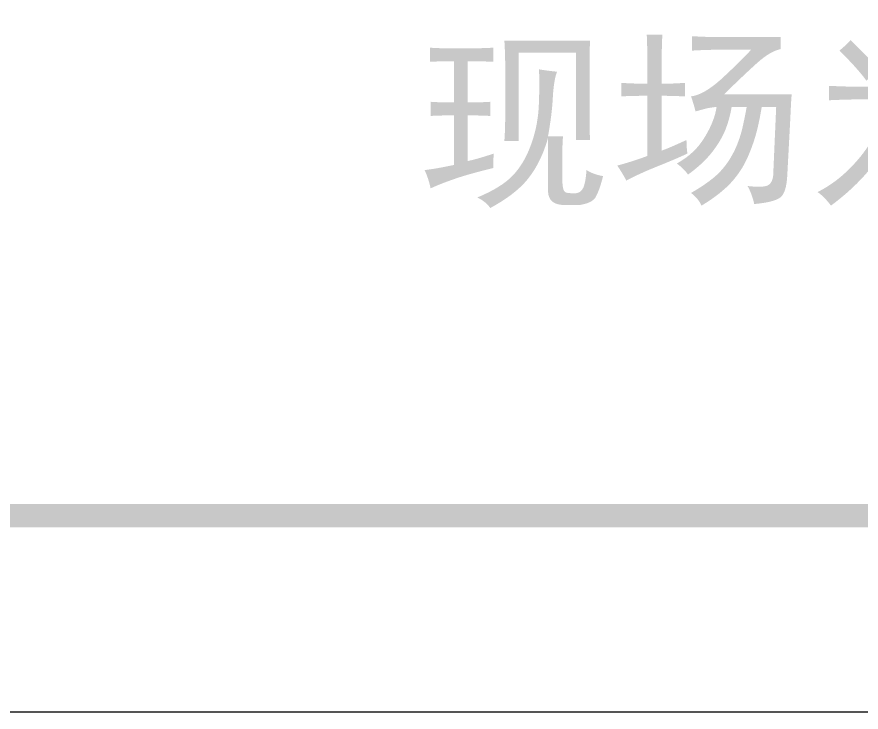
# Model space of a CAD drawing. Header units: inches. Extents: x 11 to 286, y 6 to 196.
# Drawn here: x 254.94 to 270.4, y 5.64 to 18.38 of the extents above; entities that cross this region are included whole.
import ezdxf

# ---------------------------------------------------------------- set-up
doc = ezdxf.new("R2010")
doc.units = ezdxf.units.IN
doc.header["$MEASUREMENT"] = 0
doc.layers.add('PDF_几何图形', color=7, linetype='Continuous')
doc.layers.add('PDF_实体填充', color=7, linetype='Continuous', true_color=0xffffff)

msp = doc.modelspace()

# ---------------------------------------------------------------- hatches: boundary and pattern name
at = {"layer": 'PDF_实体填充', "transparency": 33554559}
h = msp.add_hatch(color=7, dxfattribs=at)
h.paths.add_polyline_path([(254.31, 191.445), (254.734, 191.022), (282.716, 191.445)], flags=0)
h.paths.add_polyline_path([(254.734, 191.022), (282.716, 191.445), (282.335, 191.022)], flags=0)
h.paths.add_polyline_path([(282.716, 191.445), (282.335, 191.022), (282.716, 9.031)], flags=0)
h.paths.add_polyline_path([(282.335, 191.022), (282.716, 9.031), (282.335, 9.454)], flags=0)
h.paths.add_polyline_path([(282.716, 9.031), (282.335, 9.454), (254.31, 9.031)], flags=0)
h.paths.add_polyline_path([(282.335, 9.454), (254.31, 9.031), (254.734, 9.454)], flags=0)
h.paths.add_polyline_path([(254.31, 9.031), (254.734, 9.454), (254.31, 191.445)], flags=0)
h.paths.add_polyline_path([(254.734, 9.454), (254.31, 191.445), (254.734, 191.022), (254.734, 9.454)], flags=0)
h = msp.add_hatch(color=7, dxfattribs=at)
edge = h.paths.add_edge_path(flags=0)
edge.add_spline(control_points=[(271.327, 18.082), (271.288, 17.994), (271.261, 17.872), (271.25, 17.718)], knot_values=[0, 0, 0, 0, 1, 1, 1, 1], degree=3, periodic=0)
edge.add_spline(control_points=[(271.25, 17.718), (271.233, 17.564), (271.211, 17.354), (271.189, 17.101)], knot_values=[0, 0, 0, 0, 1, 1, 1, 1], degree=3, periodic=0)
edge.add_line((271.189, 17.101), (272.606, 17.101))
edge.add_spline(control_points=[(272.606, 17.101), (272.584, 16.946), (272.573, 16.814), (272.567, 16.704)], knot_values=[0, 0, 0, 0, 1, 1, 1, 1], degree=3, periodic=0)
edge.add_line((272.567, 16.704), (272.413, 15.326))
edge.add_spline(control_points=[(272.413, 15.326), (272.385, 15.16), (272.297, 15.05), (272.154, 15.006)], knot_values=[0, 0, 0, 0, 1, 1, 1, 1], degree=3, periodic=0)
edge.add_spline(control_points=[(272.154, 15.006), (272.005, 14.962), (271.823, 14.934), (271.603, 14.923)], knot_values=[0, 0, 0, 0, 1, 1, 1, 1], degree=3, periodic=0)
edge.add_spline(control_points=[(271.603, 14.923), (271.569, 15.056), (271.525, 15.166), (271.465, 15.254)], knot_values=[0, 0, 0, 0, 1, 1, 1, 1], degree=3, periodic=0)
edge.add_spline(control_points=[(271.465, 15.254), (271.74, 15.238), (271.917, 15.243), (271.999, 15.265)], knot_values=[0, 0, 0, 0, 1, 1, 1, 1], degree=3, periodic=0)
edge.add_spline(control_points=[(271.999, 15.265), (272.082, 15.293), (272.132, 15.375), (272.154, 15.519)], knot_values=[0, 0, 0, 0, 1, 1, 1, 1], degree=3, periodic=0)
edge.add_line((272.154, 15.519), (272.292, 16.869))
edge.add_line((272.292, 16.869), (271.162, 16.869))
edge.add_spline(control_points=[(271.162, 16.869), (271.073, 16.445), (270.919, 16.075), (270.699, 15.767)], knot_values=[0, 0, 0, 0, 1, 1, 1, 1], degree=3, periodic=0)
edge.add_spline(control_points=[(270.699, 15.767), (270.473, 15.453), (270.191, 15.177), (269.85, 14.923)], knot_values=[0, 0, 0, 0, 1, 1, 1, 1], degree=3, periodic=0)
edge.add_spline(control_points=[(269.85, 14.923), (269.756, 15.045), (269.673, 15.127), (269.602, 15.171)], knot_values=[0, 0, 0, 0, 1, 1, 1, 1], degree=3, periodic=0)
edge.add_spline(control_points=[(269.602, 15.171), (269.894, 15.315), (270.158, 15.535), (270.395, 15.827)], knot_values=[0, 0, 0, 0, 1, 1, 1, 1], degree=3, periodic=0)
edge.add_spline(control_points=[(270.395, 15.827), (270.627, 16.114), (270.787, 16.461), (270.869, 16.869)], knot_values=[0, 0, 0, 0, 1, 1, 1, 1], degree=3, periodic=0)
edge.add_line((270.869, 16.869), (270.417, 16.869))
edge.add_spline(control_points=[(270.417, 16.869), (270.258, 16.869), (270.054, 16.864), (269.811, 16.853)], knot_values=[0, 0, 0, 0, 1, 1, 1, 1], degree=3, periodic=0)
edge.add_line((269.811, 16.853), (269.811, 17.117))
edge.add_spline(control_points=[(269.811, 17.117), (270.054, 17.106), (270.224, 17.101), (270.318, 17.101)], knot_values=[0, 0, 0, 0, 1, 1, 1, 1], degree=3, periodic=0)
edge.add_line((270.318, 17.101), (270.913, 17.101))
edge.add_spline(control_points=[(270.913, 17.101), (270.947, 17.409), (270.969, 17.757), (270.969, 18.137)], knot_values=[0, 0, 0, 0, 1, 1, 1, 1], degree=3, periodic=0)
edge.add_spline(control_points=[(270.969, 18.137), (271.112, 18.104), (271.233, 18.087), (271.327, 18.082)], knot_values=[0, 0, 0, 0, 1, 1, 1, 1], degree=3, periodic=0)
edge.add_line((271.327, 18.082), (271.327, 18.082))
edge = h.paths.add_edge_path(flags=0)
edge.add_spline(control_points=[(271.31, 16.456), (271.542, 16.307), (271.768, 16.153), (271.999, 15.998)], knot_values=[0, 0, 0, 0, 1, 1, 1, 1], degree=3, periodic=0)
edge.add_spline(control_points=[(271.999, 15.998), (271.944, 15.943), (271.878, 15.849), (271.806, 15.723)], knot_values=[0, 0, 0, 0, 1, 1, 1, 1], degree=3, periodic=0)
edge.add_spline(control_points=[(271.806, 15.723), (271.603, 15.905), (271.393, 16.064), (271.173, 16.208)], knot_values=[0, 0, 0, 0, 1, 1, 1, 1], degree=3, periodic=0)
edge.add_spline(control_points=[(271.173, 16.208), (271.239, 16.307), (271.283, 16.39), (271.31, 16.456)], knot_values=[0, 0, 0, 0, 1, 1, 1, 1], degree=3, periodic=0)
edge.add_line((271.31, 16.456), (271.31, 16.456))
edge = h.paths.add_edge_path(flags=0)
edge.add_spline(control_points=[(270.004, 17.762), (270.081, 17.828), (270.153, 17.889), (270.208, 17.955)], knot_values=[0, 0, 0, 0, 1, 1, 1, 1], degree=3, periodic=0)
edge.add_spline(control_points=[(270.208, 17.955), (270.461, 17.707), (270.638, 17.531), (270.732, 17.42)], knot_values=[0, 0, 0, 0, 1, 1, 1, 1], degree=3, periodic=0)
edge.add_spline(control_points=[(270.732, 17.42), (270.654, 17.354), (270.577, 17.283), (270.5, 17.211)], knot_values=[0, 0, 0, 0, 1, 1, 1, 1], degree=3, periodic=0)
edge.add_spline(control_points=[(270.5, 17.211), (270.395, 17.354), (270.23, 17.542), (270.004, 17.762)], knot_values=[0, 0, 0, 0, 1, 1, 1, 1], degree=3, periodic=0)
edge.add_line((270.004, 17.762), (270.004, 17.762))
h = msp.add_hatch(color=7, dxfattribs=at)
edge = h.paths.add_edge_path(flags=0)
edge.add_spline(control_points=[(264.832, 17.376), (264.794, 17.277), (264.766, 17.117), (264.755, 16.897)], knot_values=[0, 0, 0, 0, 1, 1, 1, 1], degree=3, periodic=0)
edge.add_spline(control_points=[(264.755, 16.897), (264.744, 16.676), (264.711, 16.439), (264.667, 16.191)], knot_values=[0, 0, 0, 0, 1, 1, 1, 1], degree=3, periodic=0)
edge.add_line((264.667, 16.191), (264.943, 16.191))
edge.add_spline(control_points=[(264.943, 16.191), (264.931, 16.097), (264.931, 15.976), (264.931, 15.822)], knot_values=[0, 0, 0, 0, 1, 1, 1, 1], degree=3, periodic=0)
edge.add_line((264.931, 15.822), (264.931, 15.381))
edge.add_spline(control_points=[(264.931, 15.381), (264.931, 15.243), (264.954, 15.171), (265.003, 15.16)], knot_values=[0, 0, 0, 0, 1, 1, 1, 1], degree=3, periodic=0)
edge.add_spline(control_points=[(265.003, 15.16), (265.053, 15.149), (265.108, 15.149), (265.174, 15.149)], knot_values=[0, 0, 0, 0, 1, 1, 1, 1], degree=3, periodic=0)
edge.add_spline(control_points=[(265.174, 15.149), (265.24, 15.155), (265.284, 15.188), (265.312, 15.249)], knot_values=[0, 0, 0, 0, 1, 1, 1, 1], degree=3, periodic=0)
edge.add_spline(control_points=[(265.312, 15.249), (265.339, 15.304), (265.361, 15.414), (265.372, 15.574)], knot_values=[0, 0, 0, 0, 1, 1, 1, 1], degree=3, periodic=0)
edge.add_spline(control_points=[(265.372, 15.574), (265.461, 15.519), (265.565, 15.48), (265.676, 15.464)], knot_values=[0, 0, 0, 0, 1, 1, 1, 1], degree=3, periodic=0)
edge.add_spline(control_points=[(265.676, 15.464), (265.626, 15.265), (265.576, 15.138), (265.532, 15.067)], knot_values=[0, 0, 0, 0, 1, 1, 1, 1], degree=3, periodic=0)
edge.add_spline(control_points=[(265.532, 15.067), (265.488, 15.001), (265.389, 14.956), (265.246, 14.934)], knot_values=[0, 0, 0, 0, 1, 1, 1, 1], degree=3, periodic=0)
edge.add_line((265.246, 14.934), (264.97, 14.934))
edge.add_spline(control_points=[(264.97, 14.934), (264.766, 14.934), (264.667, 15.023), (264.667, 15.199)], knot_values=[0, 0, 0, 0, 1, 1, 1, 1], degree=3, periodic=0)
edge.add_line((264.667, 15.199), (264.667, 16.164))
edge.add_spline(control_points=[(264.667, 16.164), (264.584, 15.866), (264.463, 15.623), (264.309, 15.425)], knot_values=[0, 0, 0, 0, 1, 1, 1, 1], degree=3, periodic=0)
edge.add_spline(control_points=[(264.309, 15.425), (264.154, 15.227), (263.917, 15.045), (263.609, 14.879)], knot_values=[0, 0, 0, 0, 1, 1, 1, 1], degree=3, periodic=0)
edge.add_spline(control_points=[(263.609, 14.879), (263.559, 14.956), (263.482, 15.017), (263.372, 15.072)], knot_values=[0, 0, 0, 0, 1, 1, 1, 1], degree=3, periodic=0)
edge.add_spline(control_points=[(263.372, 15.072), (263.664, 15.193), (263.879, 15.326), (264.016, 15.469)], knot_values=[0, 0, 0, 0, 1, 1, 1, 1], degree=3, periodic=0)
edge.add_spline(control_points=[(264.016, 15.469), (264.154, 15.612), (264.265, 15.794), (264.347, 16.015)], knot_values=[0, 0, 0, 0, 1, 1, 1, 1], degree=3, periodic=0)
edge.add_spline(control_points=[(264.347, 16.015), (264.43, 16.235), (264.479, 16.461), (264.496, 16.704)], knot_values=[0, 0, 0, 0, 1, 1, 1, 1], degree=3, periodic=0)
edge.add_spline(control_points=[(264.496, 16.704), (264.507, 16.941), (264.513, 17.178), (264.502, 17.42)], knot_values=[0, 0, 0, 0, 1, 1, 1, 1], degree=3, periodic=0)
edge.add_spline(control_points=[(264.502, 17.42), (264.623, 17.398), (264.733, 17.387), (264.832, 17.376)], knot_values=[0, 0, 0, 0, 1, 1, 1, 1], degree=3, periodic=0)
edge.add_line((264.832, 17.376), (264.832, 17.376))
edge = h.paths.add_edge_path(flags=0)
edge.add_spline(control_points=[(263.289, 17.806), (263.388, 17.806), (263.515, 17.806), (263.664, 17.817)], knot_values=[0, 0, 0, 0, 1, 1, 1, 1], degree=3, periodic=0)
edge.add_line((263.664, 17.817), (263.664, 17.558))
edge.add_spline(control_points=[(263.664, 17.558), (263.515, 17.564), (263.361, 17.569), (263.195, 17.569)], knot_values=[0, 0, 0, 0, 1, 1, 1, 1], degree=3, periodic=0)
edge.add_line((263.195, 17.569), (263.195, 16.814))
edge.add_spline(control_points=[(263.195, 16.814), (263.322, 16.814), (263.46, 16.814), (263.609, 16.825)], knot_values=[0, 0, 0, 0, 1, 1, 1, 1], degree=3, periodic=0)
edge.add_line((263.609, 16.825), (263.609, 16.566))
edge.add_spline(control_points=[(263.609, 16.566), (263.46, 16.572), (263.322, 16.577), (263.195, 16.577)], knot_values=[0, 0, 0, 0, 1, 1, 1, 1], degree=3, periodic=0)
edge.add_line((263.195, 16.577), (263.195, 15.739))
edge.add_spline(control_points=[(263.195, 15.739), (263.349, 15.772), (263.509, 15.822), (263.675, 15.877)], knot_values=[0, 0, 0, 0, 1, 1, 1, 1], degree=3, periodic=0)
edge.add_spline(control_points=[(263.675, 15.877), (263.664, 15.772), (263.664, 15.684), (263.664, 15.612)], knot_values=[0, 0, 0, 0, 1, 1, 1, 1], degree=3, periodic=0)
edge.add_spline(control_points=[(263.664, 15.612), (263.355, 15.535), (263.112, 15.469), (262.931, 15.403)], knot_values=[0, 0, 0, 0, 1, 1, 1, 1], degree=3, periodic=0)
edge.add_spline(control_points=[(262.931, 15.403), (262.743, 15.337), (262.605, 15.282), (262.517, 15.238)], knot_values=[0, 0, 0, 0, 1, 1, 1, 1], degree=3, periodic=0)
edge.add_spline(control_points=[(262.517, 15.238), (262.49, 15.37), (262.451, 15.48), (262.407, 15.574)], knot_values=[0, 0, 0, 0, 1, 1, 1, 1], degree=3, periodic=0)
edge.add_spline(control_points=[(262.407, 15.574), (262.55, 15.59), (262.732, 15.623), (262.947, 15.668)], knot_values=[0, 0, 0, 0, 1, 1, 1, 1], degree=3, periodic=0)
edge.add_line((262.947, 15.668), (262.947, 16.577))
edge.add_spline(control_points=[(262.947, 16.577), (262.798, 16.577), (262.655, 16.572), (262.517, 16.566)], knot_values=[0, 0, 0, 0, 1, 1, 1, 1], degree=3, periodic=0)
edge.add_line((262.517, 16.566), (262.517, 16.825))
edge.add_spline(control_points=[(262.517, 16.825), (262.655, 16.814), (262.798, 16.814), (262.947, 16.814)], knot_values=[0, 0, 0, 0, 1, 1, 1, 1], degree=3, periodic=0)
edge.add_line((262.947, 16.814), (262.947, 17.569))
edge.add_spline(control_points=[(262.947, 17.569), (262.782, 17.569), (262.633, 17.564), (262.506, 17.558)], knot_values=[0, 0, 0, 0, 1, 1, 1, 1], degree=3, periodic=0)
edge.add_line((262.506, 17.558), (262.506, 17.817))
edge.add_spline(control_points=[(262.506, 17.817), (262.616, 17.806), (262.721, 17.806), (262.82, 17.806)], knot_values=[0, 0, 0, 0, 1, 1, 1, 1], degree=3, periodic=0)
edge.add_line((262.82, 17.806), (263.289, 17.806))
edge = h.paths.add_edge_path(flags=0)
edge.add_spline(control_points=[(265.439, 17.944), (265.428, 17.795), (265.428, 17.646), (265.428, 17.503)], knot_values=[0, 0, 0, 0, 1, 1, 1, 1], degree=3, periodic=0)
edge.add_line((265.428, 17.503), (265.428, 16.577))
edge.add_spline(control_points=[(265.428, 16.577), (265.428, 16.401), (265.428, 16.252), (265.439, 16.125)], knot_values=[0, 0, 0, 0, 1, 1, 1, 1], degree=3, periodic=0)
edge.add_line((265.439, 16.125), (265.18, 16.125))
edge.add_line((265.18, 16.125), (265.18, 17.724))
edge.add_line((265.18, 17.724), (264.132, 17.724))
edge.add_line((264.132, 17.724), (264.132, 16.108))
edge.add_line((264.132, 16.108), (263.868, 16.108))
edge.add_spline(control_points=[(263.868, 16.108), (263.879, 16.263), (263.884, 16.439), (263.884, 16.632)], knot_values=[0, 0, 0, 0, 1, 1, 1, 1], degree=3, periodic=0)
edge.add_line((263.884, 16.632), (263.884, 17.393))
edge.add_spline(control_points=[(263.884, 17.393), (263.884, 17.591), (263.879, 17.779), (263.868, 17.944)], knot_values=[0, 0, 0, 0, 1, 1, 1, 1], degree=3, periodic=0)
edge.add_line((263.868, 17.944), (265.439, 17.944))
h = msp.add_hatch(color=7, dxfattribs=at)
edge = h.paths.add_edge_path(flags=0)
edge.add_line((268.928, 18.01), (268.928, 17.79))
edge.add_spline(control_points=[(268.928, 17.79), (268.796, 17.762), (268.658, 17.679), (268.504, 17.542)], knot_values=[0, 0, 0, 0, 1, 1, 1, 1], degree=3, periodic=0)
edge.add_spline(control_points=[(268.504, 17.542), (268.35, 17.404), (268.146, 17.211), (267.892, 16.963)], knot_values=[0, 0, 0, 0, 1, 1, 1, 1], degree=3, periodic=0)
edge.add_line((267.892, 16.963), (269.132, 16.963))
edge.add_spline(control_points=[(269.132, 16.963), (269.121, 16.897), (269.116, 16.753), (269.105, 16.522)], knot_values=[0, 0, 0, 0, 1, 1, 1, 1], degree=3, periodic=0)
edge.add_line((269.105, 16.522), (269.05, 15.491))
edge.add_spline(control_points=[(269.05, 15.491), (269.039, 15.26), (268.995, 15.116), (268.906, 15.061)], knot_values=[0, 0, 0, 0, 1, 1, 1, 1], degree=3, periodic=0)
edge.add_spline(control_points=[(268.906, 15.061), (268.818, 15.006), (268.664, 14.973), (268.443, 14.951)], knot_values=[0, 0, 0, 0, 1, 1, 1, 1], degree=3, periodic=0)
edge.add_spline(control_points=[(268.443, 14.951), (268.421, 15.061), (268.383, 15.171), (268.322, 15.282)], knot_values=[0, 0, 0, 0, 1, 1, 1, 1], degree=3, periodic=0)
edge.add_spline(control_points=[(268.322, 15.282), (268.51, 15.26), (268.636, 15.265), (268.691, 15.293)], knot_values=[0, 0, 0, 0, 1, 1, 1, 1], degree=3, periodic=0)
edge.add_spline(control_points=[(268.691, 15.293), (268.747, 15.32), (268.78, 15.381), (268.791, 15.475)], knot_values=[0, 0, 0, 0, 1, 1, 1, 1], degree=3, periodic=0)
edge.add_line((268.791, 15.475), (268.846, 16.731))
edge.add_line((268.846, 16.731), (268.581, 16.731))
edge.add_spline(control_points=[(268.581, 16.731), (268.537, 16.456), (268.482, 16.224), (268.416, 16.042)], knot_values=[0, 0, 0, 0, 1, 1, 1, 1], degree=3, periodic=0)
edge.add_spline(control_points=[(268.416, 16.042), (268.35, 15.855), (268.278, 15.695), (268.19, 15.563)], knot_values=[0, 0, 0, 0, 1, 1, 1, 1], degree=3, periodic=0)
edge.add_spline(control_points=[(268.19, 15.563), (268.102, 15.43), (268.002, 15.315), (267.892, 15.221)], knot_values=[0, 0, 0, 0, 1, 1, 1, 1], degree=3, periodic=0)
edge.add_spline(control_points=[(267.892, 15.221), (267.782, 15.122), (267.644, 15.023), (267.479, 14.923)], knot_values=[0, 0, 0, 0, 1, 1, 1, 1], degree=3, periodic=0)
edge.add_spline(control_points=[(267.479, 14.923), (267.435, 15.017), (267.369, 15.094), (267.286, 15.155)], knot_values=[0, 0, 0, 0, 1, 1, 1, 1], degree=3, periodic=0)
edge.add_spline(control_points=[(267.286, 15.155), (267.44, 15.243), (267.583, 15.337), (267.716, 15.447)], knot_values=[0, 0, 0, 0, 1, 1, 1, 1], degree=3, periodic=0)
edge.add_spline(control_points=[(267.716, 15.447), (267.843, 15.557), (267.947, 15.684), (268.03, 15.833)], knot_values=[0, 0, 0, 0, 1, 1, 1, 1], degree=3, periodic=0)
edge.add_spline(control_points=[(268.03, 15.833), (268.113, 15.976), (268.173, 16.136), (268.217, 16.301)], knot_values=[0, 0, 0, 0, 1, 1, 1, 1], degree=3, periodic=0)
edge.add_spline(control_points=[(268.217, 16.301), (268.256, 16.467), (268.284, 16.61), (268.306, 16.731)], knot_values=[0, 0, 0, 0, 1, 1, 1, 1], degree=3, periodic=0)
edge.add_line((268.306, 16.731), (268.03, 16.731))
edge.add_spline(control_points=[(268.03, 16.731), (268.008, 16.588), (267.969, 16.45), (267.914, 16.307)], knot_values=[0, 0, 0, 0, 1, 1, 1, 1], degree=3, periodic=0)
edge.add_spline(control_points=[(267.914, 16.307), (267.854, 16.164), (267.771, 16.026), (267.661, 15.888)], knot_values=[0, 0, 0, 0, 1, 1, 1, 1], degree=3, periodic=0)
edge.add_spline(control_points=[(267.661, 15.888), (267.55, 15.75), (267.407, 15.618), (267.231, 15.491)], knot_values=[0, 0, 0, 0, 1, 1, 1, 1], degree=3, periodic=0)
edge.add_spline(control_points=[(267.231, 15.491), (267.192, 15.552), (267.126, 15.618), (267.027, 15.695)], knot_values=[0, 0, 0, 0, 1, 1, 1, 1], degree=3, periodic=0)
edge.add_spline(control_points=[(267.027, 15.695), (267.247, 15.816), (267.418, 15.976), (267.539, 16.18)], knot_values=[0, 0, 0, 0, 1, 1, 1, 1], degree=3, periodic=0)
edge.add_spline(control_points=[(267.539, 16.18), (267.661, 16.379), (267.732, 16.566), (267.754, 16.731)], knot_values=[0, 0, 0, 0, 1, 1, 1, 1], degree=3, periodic=0)
edge.add_spline(control_points=[(267.754, 16.731), (267.655, 16.72), (267.583, 16.709), (267.55, 16.698)], knot_values=[0, 0, 0, 0, 1, 1, 1, 1], degree=3, periodic=0)
edge.add_spline(control_points=[(267.55, 16.698), (267.512, 16.687), (267.451, 16.671), (267.369, 16.649)], knot_values=[0, 0, 0, 0, 1, 1, 1, 1], degree=3, periodic=0)
edge.add_spline(control_points=[(267.369, 16.649), (267.341, 16.759), (267.313, 16.847), (267.286, 16.924)], knot_values=[0, 0, 0, 0, 1, 1, 1, 1], degree=3, periodic=0)
edge.add_spline(control_points=[(267.286, 16.924), (267.44, 16.941), (267.622, 17.046), (267.832, 17.233)], knot_values=[0, 0, 0, 0, 1, 1, 1, 1], degree=3, periodic=0)
edge.add_spline(control_points=[(267.832, 17.233), (268.035, 17.42), (268.223, 17.602), (268.388, 17.779)], knot_values=[0, 0, 0, 0, 1, 1, 1, 1], degree=3, periodic=0)
edge.add_line((268.388, 17.779), (267.865, 17.779))
edge.add_spline(control_points=[(267.865, 17.779), (267.661, 17.779), (267.473, 17.773), (267.302, 17.762)], knot_values=[0, 0, 0, 0, 1, 1, 1, 1], degree=3, periodic=0)
edge.add_line((267.302, 17.762), (267.302, 18.027))
edge.add_spline(control_points=[(267.302, 18.027), (267.468, 18.016), (267.65, 18.01), (267.854, 18.01)], knot_values=[0, 0, 0, 0, 1, 1, 1, 1], degree=3, periodic=0)
edge.add_line((267.854, 18.01), (268.928, 18.01))
edge = h.paths.add_edge_path(flags=0)
edge.add_spline(control_points=[(266.487, 17.668), (266.487, 17.768), (266.481, 17.894), (266.476, 18.054)], knot_values=[0, 0, 0, 0, 1, 1, 1, 1], degree=3, periodic=0)
edge.add_line((266.476, 18.054), (266.762, 18.054))
edge.add_spline(control_points=[(266.762, 18.054), (266.751, 17.889), (266.751, 17.757), (266.751, 17.668)], knot_values=[0, 0, 0, 0, 1, 1, 1, 1], degree=3, periodic=0)
edge.add_line((266.751, 17.668), (266.751, 17.156))
edge.add_spline(control_points=[(266.751, 17.156), (266.883, 17.156), (267.027, 17.161), (267.176, 17.172)], knot_values=[0, 0, 0, 0, 1, 1, 1, 1], degree=3, periodic=0)
edge.add_line((267.176, 17.172), (267.176, 16.924))
edge.add_spline(control_points=[(267.176, 16.924), (267.01, 16.93), (266.867, 16.935), (266.751, 16.935)], knot_values=[0, 0, 0, 0, 1, 1, 1, 1], degree=3, periodic=0)
edge.add_line((266.751, 16.935), (266.751, 15.932))
edge.add_spline(control_points=[(266.751, 15.932), (266.85, 15.965), (266.999, 16.031), (267.203, 16.125)], knot_values=[0, 0, 0, 0, 1, 1, 1, 1], degree=3, periodic=0)
edge.add_spline(control_points=[(267.203, 16.125), (267.203, 16.037), (267.209, 15.954), (267.22, 15.877)], knot_values=[0, 0, 0, 0, 1, 1, 1, 1], degree=3, periodic=0)
edge.add_spline(control_points=[(267.22, 15.877), (267.06, 15.8), (266.872, 15.723), (266.652, 15.634)], knot_values=[0, 0, 0, 0, 1, 1, 1, 1], degree=3, periodic=0)
edge.add_spline(control_points=[(266.652, 15.634), (266.431, 15.546), (266.244, 15.458), (266.101, 15.381)], knot_values=[0, 0, 0, 0, 1, 1, 1, 1], degree=3, periodic=0)
edge.add_spline(control_points=[(266.101, 15.381), (266.062, 15.458), (266.007, 15.552), (265.935, 15.656)], knot_values=[0, 0, 0, 0, 1, 1, 1, 1], degree=3, periodic=0)
edge.add_spline(control_points=[(265.935, 15.656), (266.101, 15.701), (266.283, 15.756), (266.487, 15.833)], knot_values=[0, 0, 0, 0, 1, 1, 1, 1], degree=3, periodic=0)
edge.add_line((266.487, 15.833), (266.487, 16.935))
edge.add_spline(control_points=[(266.487, 16.935), (266.283, 16.935), (266.123, 16.93), (266.007, 16.924)], knot_values=[0, 0, 0, 0, 1, 1, 1, 1], degree=3, periodic=0)
edge.add_line((266.007, 16.924), (266.007, 17.172))
edge.add_spline(control_points=[(266.007, 17.172), (266.161, 17.161), (266.321, 17.156), (266.487, 17.156)], knot_values=[0, 0, 0, 0, 1, 1, 1, 1], degree=3, periodic=0)
edge.add_line((266.487, 17.156), (266.487, 17.668))

# ---------------------------------------------------------------- linework, layer by layer
at = {"layer": 'PDF_几何图形'}
msp.add_lwpolyline([(10.767, 196.06), (286.103, 196.06), (286.103, 5.644), (10.767, 5.644)], close=True, dxfattribs=at)

doc.saveas('drawing.dxf')
